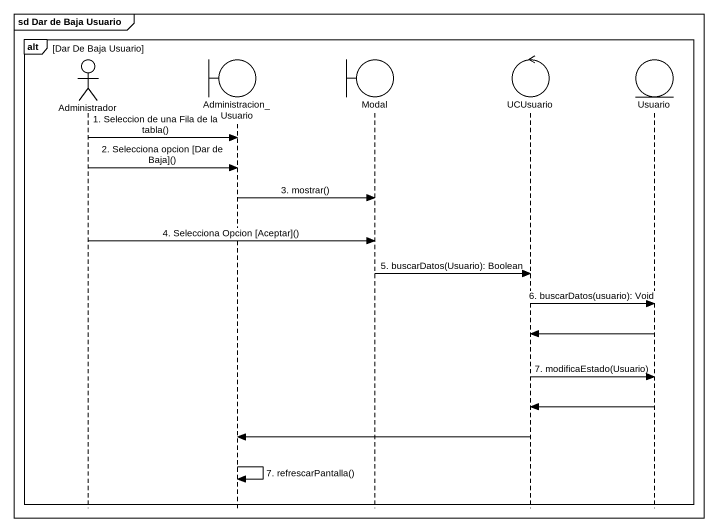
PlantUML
@startuml
mainframe sd Dar de Baja Usuario
hide footbox
actor Administrador
boundary Administracion_Usuario
boundary Modal
control UCUsuario
entity Usuario

alt Dar De Baja Usuario
  Administrador -> Administracion_Usuario : 1. Seleccion de una Fila de la tabla()
  Administrador -> Administracion_Usuario : 2. Selecciona opcion [Dar de Baja]()
  Administracion_Usuario -> Modal : 3. mostrar()
  Administrador -> Modal : 4. Selecciona Opcion [Aceptar]()
  Modal -> UCUsuario : 5. buscarDatos(Usuario): Boolean
  UCUsuario -> Usuario : 6. buscarDatos(usuario): Void
  Usuario -> UCUsuario
  UCUsuario -> Usuario : 7. modificaEstado(Usuario)
  Usuario -> UCUsuario
  UCUsuario -> Administracion_Usuario
  Administracion_Usuario -> Administracion_Usuario : 7. refrescarPantalla()
end
@enduml
